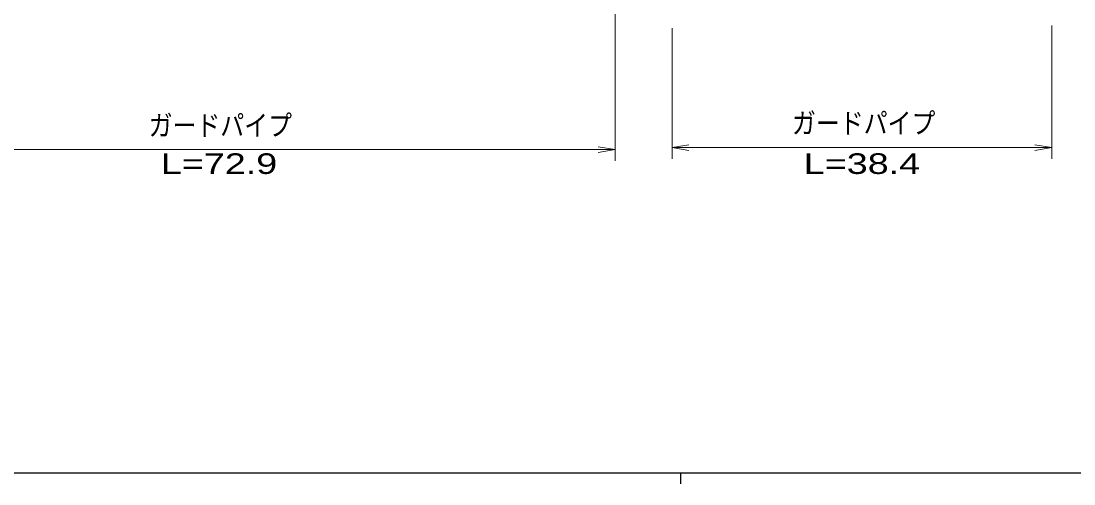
# Model space of a CAD drawing. Units: millimetres, scale not verified. Extents: x 40000 to 680000, y 20000 to 380000.
# Drawn here: x 109342 to 203010, y 204000 to 245179 of the extents above; entities that cross this region are included whole.
import ezdxf
from ezdxf.enums import TextEntityAlignment as Align

# ---------------------------------------------------------------- set-up
doc = ezdxf.new("R2010")
doc.units = ezdxf.units.MM
doc.header["$LTSCALE"] = 1000
doc.layers.add('M-STR-HTXT', color=7, linetype='Continuous', lineweight=13)
doc.layers.add('M-TTL-BAND', color=7, linetype='Continuous', lineweight=25)
doc.styles.add('ＭＳ Ｐゴシック', font='')
doc.styles.get('ＭＳ Ｐゴシック').set_extended_font_data('MS PGothic')

# ---------------------------------------------------------------- blocks, each defined once
blk = doc.blocks.new('open_arrow')
at = {"color": 0, "linetype": 'Continuous', "lineweight": -2}
blk.add_lwpolyline([(7.5, 1.25), (0, 0), (7.5, -1.25)], dxfattribs=at)

msp = doc.modelspace()

# ---------------------------------------------------------------- linework, layer by layer
at = {"layer": 'M-STR-HTXT'}
for p, q in [((162186, 254414), (162186, 232746)), ((167258, 244553), (167258, 232927)), ((201043, 244798), (201043, 232927)), ((92296, 233746), (162186, 233746)), ((167258, 233927), (201043, 233927))]:
    msp.add_line(p, q, dxfattribs=at)
at = {"layer": 'M-TTL-BAND'}
for p, q in [((40000, 205000), (579000, 205000)), ((168000, 205000), (168000, 204000))]:
    msp.add_line(p, q, dxfattribs=at)

# ---------------------------------------------------------------- block references
at = {"layer": 'M-STR-HTXT', "xscale": 200, "yscale": 200}
msp.add_blockref('open_arrow', (167258, 233927), dxfattribs=at)
at = {"layer": 'M-STR-HTXT', "xscale": 200, "yscale": 200, "rotation": 180}
for p in [(201043, 233927), (162186, 233746)]:
    msp.add_blockref('open_arrow', p, dxfattribs=at)

# ---------------------------------------------------------------- texts
at = {"layer": 'M-STR-HTXT', "style": 'ＭＳ Ｐゴシック', "width": 0.85}
for p in [(120692, 234434), (177927, 234633)]:
    msp.add_text('ガードパイプ', height=1833, dxfattribs=at).set_placement(p, align=Align.BOTTOM_LEFT)
at = {"layer": 'M-STR-HTXT', "style": 'ＭＳ Ｐゴシック', "width": 1.4}
for s, p in [('L=72.9', (126952, 231028)), ('L=38.4', (184150, 231028))]:
    msp.add_text(s, height=1833, dxfattribs=at).set_placement(p, align=Align.BOTTOM_CENTER)

doc.saveas('drawing.dxf')
